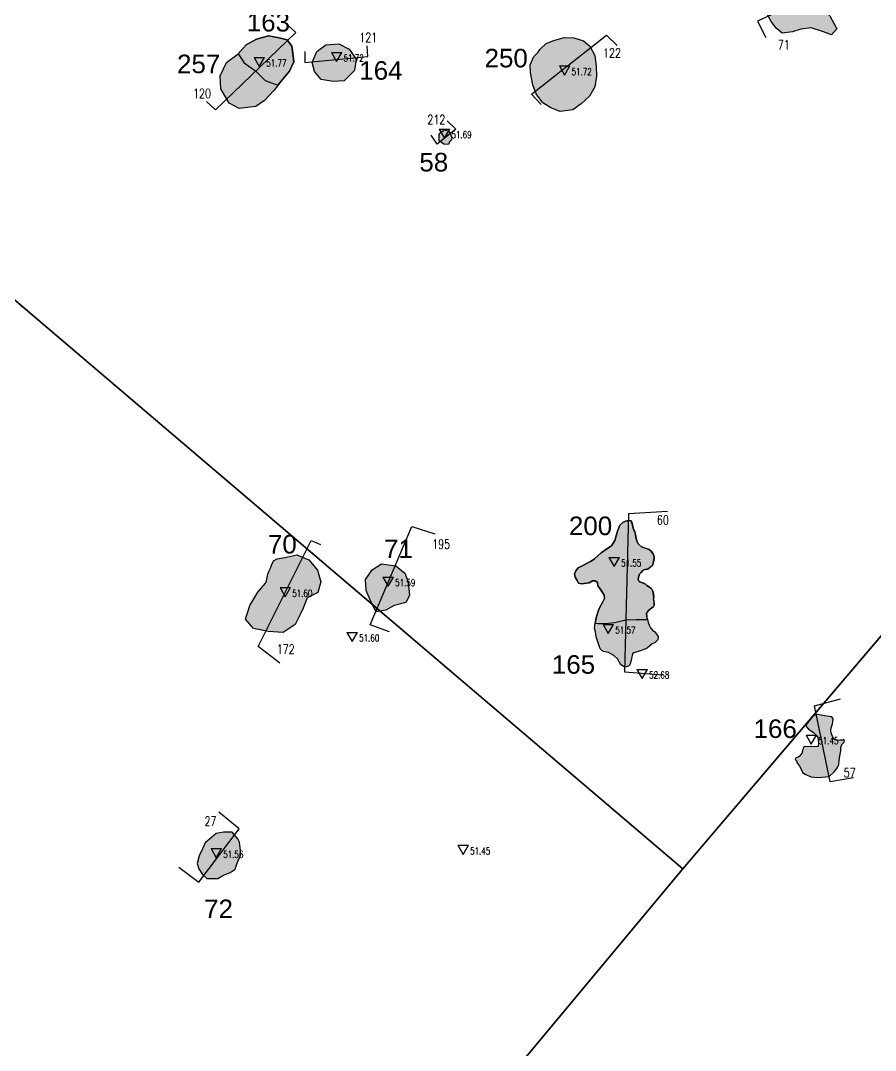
# Model space of a CAD drawing. Header units: millimetres. Extents: x 4462692 to 4462814, y 5793999 to 5794154.
# Drawn here: x 4462739.04 to 4462757.46, y 5794095.13 to 5794117.32 of the extents above; entities that cross this region are included whole.
import ezdxf

# ---------------------------------------------------------------- set-up
doc = ezdxf.new("R2010")
doc.units = ezdxf.units.MM
for name, color, linetype in [('00ProfilNr', 5, 'Continuous'), ('Befunde', 36, 'Continuous'), ('Befundnummern', 36, 'Continuous'), ('Flächengrenzen', 1, 'Continuous'), ('Gruben', 252, 'Continuous'), ('HÖHEN', 7, 'Continuous'), ('Pfosten', 254, 'Continuous'), ('Profile', 160, 'Continuous')]:
    doc.layers.add(name, color=color, linetype=linetype)
doc.styles.add('ROMANS', font='ROMANS.shx', dxfattribs={"width": 0.75})
doc.styles.get("Standard").update_dxf_attribs({"font": 'arial.ttf'})

# ---------------------------------------------------------------- blocks, each defined once
blk = doc.blocks.new('HP_FERTIG_OBERKANTE')
for p, q in [((-0.075, 0.13), (0.075, 0.13)), ((-0.075, 0.13), (0, 0)), ((0, 0), (0.075, 0.13))]:
    blk.add_line(p, q)
at = {"style": 'ROMANS', "width": 0.75}
blk.add_attdef('HÖHE', (0.1, 0), '', height=0.1, dxfattribs=at)

msp = doc.modelspace()

# ---------------------------------------------------------------- hatches: boundary and pattern name
at = {"layer": 'Gruben'}
h = msp.add_hatch(color=256, dxfattribs=at)
h.dxf.hatch_style = 1
h.paths.add_polyline_path([(4462744.899, 5794116.679), (4462744.927, 5794116.432), (4462744.833, 5794116.233), (4462744.651, 5794116.017), (4462744.496, 5794115.815), (4462744.297, 5794115.602), (4462744.109, 5794115.47), (4462743.75, 5794115.425), (4462743.531, 5794115.545), (4462743.356, 5794115.854), (4462743.34, 5794116.132), (4462743.477, 5794116.419), (4462743.728, 5794116.606), (4462743.901, 5794116.797), (4462744.125, 5794116.921), (4462744.382, 5794116.99), (4462744.611, 5794116.953), (4462744.78, 5794116.908), (4462744.88, 5794116.772)])
h.paths.add_polyline_path([(4462743.049, 5794118.631), (4462742.903, 5794118.449), (4462742.7, 5794118.335), (4462742.389, 5794118.243), (4462742.162, 5794118.339), (4462741.973, 5794118.481), (4462741.836, 5794118.708), (4462741.785, 5794118.929), (4462741.88, 5794119.262), (4462742.039, 5794119.433), (4462742.23, 5794119.566), (4462742.481, 5794119.65), (4462742.717, 5794119.661), (4462742.973, 5794119.551), (4462743.149, 5794119.357), (4462743.231, 5794119.128), (4462743.255, 5794118.868), (4462743.177, 5794118.715)])
h.paths.add_polyline_path([(4462742.338, 5794119.781), (4462742.176, 5794119.846), (4462741.984, 5794119.985), (4462741.841, 5794120.236), (4462741.856, 5794120.476), (4462741.942, 5794120.742), (4462742.184, 5794120.997), (4462742.359, 5794121.112), (4462742.573, 5794121.114), (4462742.833, 5794121.093), (4462743.065, 5794120.967), (4462743.203, 5794120.791), (4462743.243, 5794120.507), (4462743.205, 5794120.248), (4462743.092, 5794119.988), (4462742.916, 5794119.927), (4462742.682, 5794119.828), (4462742.487, 5794119.789)])
h.paths.add_polyline_path([(4462745.199, 5794120.099), (4462745.345, 5794120.268), (4462745.534, 5794120.346), (4462745.714, 5794120.359), (4462745.965, 5794120.364), (4462746.137, 5794120.204), (4462746.254, 5794119.931), (4462746.169, 5794119.702), (4462745.998, 5794119.491), (4462745.778, 5794119.434), (4462745.515, 5794119.488), (4462745.349, 5794119.583), (4462745.235, 5794119.793), (4462745.207, 5794119.973)])
h.paths.add_polyline_path([(4462748.768, 5794118.027), (4462748.62, 5794118.015), (4462748.472, 5794118.046), (4462748.344, 5794118.108), (4462748.22, 5794118.245), (4462748.189, 5794118.407), (4462748.168, 5794118.562), (4462748.297, 5794118.753), (4462748.388, 5794118.91), (4462748.523, 5794118.956), (4462748.666, 5794118.959), (4462748.872, 5794118.89), (4462749.008, 5794118.81), (4462749.119, 5794118.692), (4462749.12, 5794118.493), (4462749.127, 5794118.329)])
h = msp.add_hatch(color=256, dxfattribs=at)
h.dxf.hatch_style = 1
h.paths.add_polyline_path([(4462745.323, 5794116.42), (4462745.424, 5794116.657), (4462745.619, 5794116.802), (4462745.895, 5794116.818), (4462746.119, 5794116.709), (4462746.27, 5794116.49), (4462746.232, 5794116.243), (4462746.012, 5794116.021), (4462745.776, 5794116.007), (4462745.517, 5794116.053), (4462745.375, 5794116.221)])
h.paths.add_polyline_path([(4462750.23, 5794116.701), (4462750.365, 5794116.83), (4462750.526, 5794116.893), (4462750.751, 5794116.96), (4462750.96, 5794116.947), (4462751.171, 5794116.888), (4462751.301, 5794116.768), (4462751.41, 5794116.569), (4462751.438, 5794116.331), (4462751.446, 5794116.123), (4462751.413, 5794115.893), (4462751.297, 5794115.693), (4462751.116, 5794115.53), (4462750.937, 5794115.4), (4462750.667, 5794115.366), (4462750.461, 5794115.443), (4462750.289, 5794115.552), (4462750.147, 5794115.74), (4462750.073, 5794115.934), (4462750.028, 5794116.2), (4462750.021, 5794116.365), (4462750.098, 5794116.549), (4462750.193, 5794116.639)])
h.paths.add_polyline_path([(4462755.209, 5794117.305), (4462755.109, 5794117.486), (4462755.078, 5794117.689), (4462755.215, 5794117.899), (4462755.372, 5794117.999), (4462755.552, 5794118.152), (4462755.791, 5794118.169), (4462756.045, 5794118.1), (4462756.219, 5794117.83), (4462756.278, 5794117.618), (4462756.477, 5794117.427), (4462756.626, 5794117.143), (4462756.511, 5794117.016), (4462756.338, 5794117.081), (4462756.076, 5794117.165), (4462755.852, 5794117.137), (4462755.674, 5794117.078), (4462755.45, 5794117.051), (4462755.322, 5794117.16)])
h.paths.add_polyline_path([(4462759.377, 5794111.822), (4462759.335, 5794111.891), (4462759.281, 5794111.955), (4462759.22, 5794112.008), (4462759.19, 5794112.026), (4462759.145, 5794112.022), (4462759.122, 5794112.016), (4462759.087, 5794111.989), (4462759.044, 5794111.969), (4462759.001, 5794111.967), (4462758.939, 5794112.012), (4462758.913, 5794112.061), (4462758.89, 5794112.11), (4462758.851, 5794112.174), (4462758.827, 5794112.254), (4462758.827, 5794112.332), (4462758.826, 5794112.388), (4462758.826, 5794112.473), (4462758.83, 5794112.558), (4462758.835, 5794112.593), (4462758.856, 5794112.668), (4462758.883, 5794112.73), (4462758.93, 5794112.774), (4462758.963, 5794112.828), (4462758.977, 5794112.899), (4462758.998, 5794112.96), (4462759.032, 5794112.983), (4462759.087, 5794113.018), (4462759.176, 5794113.061), (4462759.308, 5794113.085), (4462759.37, 5794113.092), (4462759.445, 5794113.123), (4462759.533, 5794113.156), (4462759.573, 5794113.157), (4462759.683, 5794113.177), (4462759.747, 5794113.179), (4462759.772, 5794113.172), (4462759.823, 5794113.097), (4462759.862, 5794113.023), (4462759.929, 5794112.941), (4462759.957, 5794112.884), (4462759.991, 5794112.77), (4462759.995, 5794112.68), (4462759.994, 5794112.618), (4462759.995, 5794112.509), (4462759.999, 5794112.479), (4462760.008, 5794112.409), (4462760.01, 5794112.355), (4462760.008, 5794112.308), (4462760.009, 5794112.262), (4462759.987, 5794112.179), (4462759.942, 5794112.111), (4462759.926, 5794112.074), (4462759.891, 5794111.994), (4462759.814, 5794111.911), (4462759.762, 5794111.855), (4462759.704, 5794111.815), (4462759.651, 5794111.776), (4462759.601, 5794111.75), (4462759.543, 5794111.722), (4462759.417, 5794111.744)])
h.paths.add_polyline_path([(4462744.582, 5794115.928), (4462744.833, 5794116.233), (4462744.927, 5794116.432), (4462744.88, 5794116.772), (4462744.78, 5794116.908), (4462744.611, 5794116.953), (4462744.382, 5794116.99), (4462744.125, 5794116.921), (4462743.901, 5794116.797), (4462743.728, 5794116.606), (4462743.856, 5794116.408), (4462744.105, 5794116.234), (4462744.307, 5794116.031)])
h.paths.add_polyline_path([(4462743.869, 5794118.139), (4462743.659, 5794118.186), (4462743.457, 5794118.257), (4462743.38, 5794118.422), (4462743.367, 5794118.66), (4462743.444, 5794118.838), (4462743.631, 5794118.981), (4462743.809, 5794119.07), (4462744.018, 5794119.153), (4462744.227, 5794119.209), (4462744.473, 5794119.123), (4462744.71, 5794119.097), (4462744.857, 5794118.965), (4462744.763, 5794118.802), (4462744.546, 5794118.699), (4462744.411, 5794118.566), (4462744.286, 5794118.349), (4462744.153, 5794118.207), (4462743.961, 5794118.154)])
h = msp.add_hatch(color=256, dxfattribs=at)
h.dxf.hatch_style = 1
h.paths.add_polyline_path([(4462746.549, 5794104.893), (4462746.486, 5794105.04), (4462746.473, 5794105.28), (4462746.614, 5794105.491), (4462746.815, 5794105.618), (4462747.122, 5794105.577), (4462747.319, 5794105.415), (4462747.388, 5794105.227), (4462747.419, 5794104.937), (4462747.339, 5794104.784), (4462747.087, 5794104.72), (4462746.906, 5794104.622), (4462746.704, 5794104.584), (4462746.597, 5794104.778)])
h.paths.add_polyline_path([(4462745.08, 5794104.552), (4462744.956, 5794104.309), (4462744.699, 5794104.139), (4462744.37, 5794104.16), (4462744.055, 5794104.226), (4462743.883, 5794104.423), (4462743.978, 5794104.718), (4462743.977, 5794104.72), (4462744.148, 5794105.009), (4462744.316, 5794105.199), (4462744.339, 5794105.254), (4462744.354, 5794105.326), (4462744.363, 5794105.395), (4462744.398, 5794105.466), (4462744.426, 5794105.522), (4462744.444, 5794105.591), (4462744.488, 5794105.681), (4462744.567, 5794105.727), (4462744.733, 5794105.75), (4462744.988, 5794105.808), (4462745.251, 5794105.705), (4462745.434, 5794105.482), (4462745.505, 5794105.232), (4462745.445, 5794105.002), (4462745.216, 5794104.885), (4462745.13, 5794104.662)])
h.paths.add_polyline_path([(4462743.754, 5794099.618), (4462743.721, 5794099.695), (4462743.6, 5794099.835), (4462743.409, 5794099.837), (4462743.253, 5794099.807), (4462743.155, 5794099.719), (4462743.016, 5794099.604), (4462742.959, 5794099.477), (4462742.885, 5794099.326), (4462742.845, 5794099.163), (4462742.881, 5794099.045), (4462742.961, 5794098.92), (4462743.054, 5794098.836), (4462743.178, 5794098.836), (4462743.286, 5794098.837), (4462743.414, 5794098.907), (4462743.554, 5794098.963), (4462743.662, 5794099.04), (4462743.706, 5794099.166), (4462743.781, 5794099.361), (4462743.769, 5794099.505)])
edge = h.paths.add_edge_path()
edge.add_arc((4462736.716, 5794097.947), 0.7, 0, 360)
edge = h.paths.add_edge_path()
edge.add_arc((4462733.43, 5794099.898), 0.55, 0, 360)
edge = h.paths.add_edge_path()
edge.add_arc((4462732.4, 5794100.841), 0.6, 0, 360)
edge = h.paths.add_edge_path()
edge.add_arc((4462735.151, 5794106.223), 0.5, 0, 360)
edge = h.paths.add_edge_path()
edge.add_arc((4462735.841, 5794112.033), 0.7, 0, 360)
edge = h.paths.add_edge_path()
edge.add_arc((4462729.77, 5794100.297), 0.6, 0, 360)
edge = h.paths.add_edge_path()
edge.add_arc((4462728.102, 5794099.595), 0.75, 0, 360)
edge = h.paths.add_edge_path()
edge.add_arc((4462726.663, 5794098.39), 0.55, 0, 360)
h = msp.add_hatch(color=256, dxfattribs=at)
h.dxf.hatch_style = 1
h.paths.add_polyline_path([(4462756.461, 5794101.035), (4462756.57, 5794101.134), (4462756.605, 5794101.177), (4462756.64, 5794101.232), (4462756.671, 5794101.291), (4462756.679, 5794101.382), (4462756.69, 5794101.483), (4462756.71, 5794101.59), (4462756.712, 5794101.66), (4462756.734, 5794101.725), (4462756.791, 5794101.792), (4462756.78, 5794101.833), (4462756.738, 5794101.82), (4462756.69, 5794101.816), (4462756.638, 5794101.813), (4462756.579, 5794101.831), (4462756.537, 5794101.885), (4462756.511, 5794101.957), (4462756.5, 5794102.022), (4462756.502, 5794102.083), (4462756.535, 5794102.17), (4462756.54, 5794102.212), (4462756.544, 5794102.277), (4462756.518, 5794102.319), (4462756.413, 5794102.332), (4462756.325, 5794102.349), (4462756.212, 5794102.373), (4462756.161, 5794102.36), (4462756.089, 5794102.321), (4462756.052, 5794102.262), (4462755.984, 5794102.176), (4462755.96, 5794102.139), (4462755.973, 5794102.104), (4462756.015, 5794102.054), (4462756.072, 5794102.019), (4462756.12, 5794101.982), (4462756.183, 5794101.927), (4462756.214, 5794101.875), (4462756.229, 5794101.771), (4462756.227, 5794101.682), (4462756.135, 5794101.675), (4462756.065, 5794101.678), (4462755.997, 5794101.673), (4462755.947, 5794101.678), (4462755.923, 5794101.675), (4462755.906, 5794101.66), (4462755.899, 5794101.63), (4462755.886, 5794101.601), (4462755.879, 5794101.555), (4462755.858, 5794101.516), (4462755.816, 5794101.468), (4462755.735, 5794101.427), (4462755.729, 5794101.398), (4462755.764, 5794101.365), (4462755.768, 5794101.337), (4462755.823, 5794101.255), (4462755.855, 5794101.19), (4462755.888, 5794101.124), (4462755.941, 5794101.085), (4462756.067, 5794101.031), (4462756.216, 5794101.015), (4462756.306, 5794101.017)])
h.paths.add_polyline_path([(4462752.056, 5794103.391), (4462751.974, 5794103.441), (4462751.9, 5794103.568), (4462751.823, 5794103.64), (4462751.704, 5794103.708), (4462751.595, 5794103.728), (4462751.526, 5794103.787), (4462751.442, 5794104.045), (4462751.424, 5794104.154), (4462751.405, 5794104.232), (4462751.417, 5794104.338), (4462751.442, 5794104.453), (4462751.464, 5794104.528), (4462751.502, 5794104.656), (4462751.542, 5794104.718), (4462751.583, 5794104.796), (4462751.62, 5794104.868), (4462751.611, 5794104.942), (4462751.579, 5794104.996), (4462751.505, 5794105.105), (4462751.476, 5794105.14), (4462751.473, 5794105.218), (4462751.42, 5794105.252), (4462751.364, 5794105.252), (4462751.29, 5794105.208), (4462751.128, 5794105.187), (4462751.062, 5794105.202), (4462751.034, 5794105.255), (4462750.987, 5794105.333), (4462750.975, 5794105.401), (4462751.006, 5794105.464), (4462751.053, 5794105.532), (4462751.14, 5794105.576), (4462751.333, 5794105.672), (4462751.405, 5794105.726), (4462751.548, 5794105.854), (4462751.67, 5794105.942), (4462751.77, 5794106.004), (4462751.841, 5794106.12), (4462751.904, 5794106.322), (4462751.95, 5794106.45), (4462752.013, 5794106.509), (4462752.07, 5794106.539), (4462752.144, 5794106.551), (4462752.195, 5794106.545), (4462752.215, 5794106.499), (4462752.224, 5794106.457), (4462752.238, 5794106.382), (4462752.272, 5794106.305), (4462752.29, 5794106.251), (4462752.303, 5794106.163), (4462752.324, 5794106.09), (4462752.354, 5794106.043), (4462752.417, 5794105.986), (4462752.458, 5794105.969), (4462752.58, 5794105.926), (4462752.625, 5794105.887), (4462752.651, 5794105.852), (4462752.68, 5794105.803), (4462752.688, 5794105.737), (4462752.68, 5794105.684), (4462752.669, 5794105.647), (4462752.662, 5794105.593), (4462752.622, 5794105.55), (4462752.551, 5794105.502), (4462752.489, 5794105.494), (4462752.443, 5794105.47), (4462752.409, 5794105.431), (4462752.377, 5794105.393), (4462752.368, 5794105.367), (4462752.351, 5794105.328), (4462752.346, 5794105.279), (4462752.369, 5794105.237), (4462752.452, 5794105.203), (4462752.505, 5794105.178), (4462752.535, 5794105.149), (4462752.612, 5794105.1), (4462752.643, 5794105.069), (4462752.662, 5794105.026), (4462752.676, 5794104.966), (4462752.683, 5794104.899), (4462752.677, 5794104.865), (4462752.686, 5794104.811), (4462752.69, 5794104.768), (4462752.69, 5794104.731), (4462752.671, 5794104.685), (4462752.639, 5794104.671), (4462752.599, 5794104.631), (4462752.565, 5794104.613), (4462752.54, 5794104.573), (4462752.522, 5794104.538), (4462752.534, 5794104.487), (4462752.536, 5794104.462), (4462752.546, 5794104.415), (4462752.563, 5794104.355), (4462752.589, 5794104.28), (4462752.613, 5794104.235), (4462752.662, 5794104.182), (4462752.696, 5794104.157), (4462752.743, 5794104.1), (4462752.776, 5794104.05), (4462752.773, 5794103.983), (4462752.71, 5794103.92), (4462752.645, 5794103.893), (4462752.543, 5794103.802), (4462752.417, 5794103.747), (4462752.252, 5794103.702), (4462752.226, 5794103.676), (4462752.202, 5794103.575), (4462752.192, 5794103.532), (4462752.167, 5794103.443), (4462752.138, 5794103.409)])
at = {"layer": 'Pfosten'}
h = msp.add_hatch(color=256, dxfattribs=at)
h.dxf.hatch_style = 1
h.paths.add_polyline_path([(4462748.256, 5794114.65), (4462748.162, 5794114.662), (4462748.057, 5794114.733), (4462748.058, 5794114.864), (4462748.098, 5794114.923), (4462748.174, 5794114.969), (4462748.261, 5794114.937), (4462748.311, 5794114.859), (4462748.333, 5794114.797), (4462748.327, 5794114.75), (4462748.281, 5794114.71)])

# ---------------------------------------------------------------- linework, layer by layer
at = {"layer": 'Befunde'}
for points, elevation in [([(4462744.582, 5794115.928), (4462744.833, 5794116.233), (4462744.927, 5794116.432), (4462744.88, 5794116.772), (4462744.78, 5794116.908), (4462744.611, 5794116.953), (4462744.382, 5794116.99), (4462744.125, 5794116.921), (4462743.901, 5794116.797), (4462743.728, 5794116.606), (4462743.856, 5794116.408), (4462744.105, 5794116.234), (4462744.307, 5794116.031), (4462744.582, 5794115.928)], 51.921), ([(4462752.056, 5794103.391), (4462751.974, 5794103.441), (4462751.9, 5794103.568), (4462751.823, 5794103.64), (4462751.704, 5794103.708), (4462751.595, 5794103.728), (4462751.526, 5794103.787), (4462751.442, 5794104.045), (4462751.424, 5794104.154), (4462751.405, 5794104.232), (4462751.417, 5794104.338), (4462751.442, 5794104.453), (4462751.464, 5794104.528), (4462751.502, 5794104.656), (4462751.542, 5794104.718), (4462751.583, 5794104.796), (4462751.62, 5794104.868), (4462751.611, 5794104.942), (4462751.579, 5794104.996), (4462751.505, 5794105.105), (4462751.476, 5794105.14), (4462751.473, 5794105.218), (4462751.42, 5794105.252), (4462751.364, 5794105.252), (4462751.29, 5794105.208), (4462751.128, 5794105.187), (4462751.062, 5794105.202), (4462751.034, 5794105.255), (4462750.987, 5794105.333), (4462750.975, 5794105.401), (4462751.006, 5794105.464), (4462751.053, 5794105.532), (4462751.14, 5794105.576), (4462751.333, 5794105.672), (4462751.405, 5794105.726), (4462751.548, 5794105.854), (4462751.67, 5794105.942), (4462751.77, 5794106.004), (4462751.841, 5794106.12), (4462751.904, 5794106.322), (4462751.95, 5794106.45), (4462752.013, 5794106.509), (4462752.07, 5794106.539), (4462752.144, 5794106.551), (4462752.195, 5794106.545), (4462752.215, 5794106.499), (4462752.224, 5794106.457), (4462752.238, 5794106.382), (4462752.272, 5794106.305), (4462752.29, 5794106.251), (4462752.303, 5794106.163), (4462752.324, 5794106.09), (4462752.354, 5794106.043), (4462752.417, 5794105.986), (4462752.458, 5794105.969), (4462752.58, 5794105.926), (4462752.625, 5794105.887), (4462752.651, 5794105.852), (4462752.68, 5794105.803), (4462752.688, 5794105.737), (4462752.68, 5794105.684), (4462752.669, 5794105.647), (4462752.662, 5794105.593), (4462752.622, 5794105.55), (4462752.551, 5794105.502), (4462752.489, 5794105.494), (4462752.443, 5794105.47), (4462752.409, 5794105.431), (4462752.377, 5794105.393), (4462752.368, 5794105.367), (4462752.351, 5794105.328), (4462752.346, 5794105.279), (4462752.369, 5794105.237), (4462752.452, 5794105.203), (4462752.505, 5794105.178), (4462752.535, 5794105.149), (4462752.612, 5794105.1), (4462752.643, 5794105.069), (4462752.662, 5794105.026), (4462752.676, 5794104.966), (4462752.683, 5794104.899), (4462752.677, 5794104.865), (4462752.686, 5794104.811), (4462752.69, 5794104.768), (4462752.69, 5794104.731), (4462752.671, 5794104.685), (4462752.639, 5794104.671), (4462752.599, 5794104.631), (4462752.565, 5794104.613), (4462752.54, 5794104.573), (4462752.522, 5794104.538), (4462752.534, 5794104.487), (4462752.536, 5794104.462), (4462752.546, 5794104.415), (4462752.563, 5794104.355), (4462752.589, 5794104.28), (4462752.613, 5794104.235), (4462752.662, 5794104.182), (4462752.696, 5794104.157), (4462752.743, 5794104.1), (4462752.776, 5794104.05), (4462752.773, 5794103.983), (4462752.71, 5794103.92), (4462752.645, 5794103.893), (4462752.543, 5794103.802), (4462752.417, 5794103.747), (4462752.252, 5794103.702), (4462752.226, 5794103.676), (4462752.202, 5794103.575), (4462752.192, 5794103.532), (4462752.167, 5794103.443), (4462752.138, 5794103.409)], 51.594), ([(4462752.546, 5794104.415), (4462752.534, 5794104.487), (4462752.522, 5794104.538), (4462752.565, 5794104.613), (4462752.639, 5794104.671), (4462752.671, 5794104.685), (4462752.692, 5794104.737), (4462752.69, 5794104.793), (4462752.677, 5794104.865), (4462752.683, 5794104.899), (4462752.679, 5794104.935), (4462752.671, 5794104.986), (4462752.662, 5794105.026), (4462752.643, 5794105.069), (4462752.627, 5794105.086), (4462752.6, 5794105.108), (4462752.567, 5794105.129), (4462752.535, 5794105.149), (4462752.505, 5794105.178), (4462752.505, 5794105.178), (4462752.464, 5794105.197), (4462752.406, 5794105.222), (4462752.369, 5794105.237), (4462752.346, 5794105.279), (4462752.351, 5794105.328), (4462752.377, 5794105.393), (4462752.409, 5794105.431), (4462752.443, 5794105.47), (4462752.489, 5794105.494), (4462752.551, 5794105.502), (4462752.662, 5794105.593), (4462752.688, 5794105.737), (4462752.68, 5794105.803), (4462752.625, 5794105.887), (4462752.58, 5794105.926), (4462752.417, 5794105.986), (4462752.354, 5794106.043), (4462752.324, 5794106.09), (4462752.299, 5794106.187), (4462752.29, 5794106.251), (4462752.279, 5794106.285), (4462752.263, 5794106.326), (4462752.238, 5794106.382), (4462752.224, 5794106.457), (4462752.205, 5794106.521), (4462752.195, 5794106.545), (4462752.144, 5794106.551), (4462752.07, 5794106.539), (4462752.013, 5794106.509), (4462751.95, 5794106.45), (4462751.904, 5794106.322), (4462751.841, 5794106.12), (4462751.77, 5794106.004), (4462751.67, 5794105.942), (4462751.548, 5794105.854), (4462751.405, 5794105.726), (4462751.333, 5794105.672), (4462751.053, 5794105.532), (4462751.006, 5794105.464), (4462750.975, 5794105.401), (4462750.987, 5794105.333), (4462751.034, 5794105.255), (4462751.062, 5794105.202), (4462751.128, 5794105.187), (4462751.29, 5794105.208), (4462751.364, 5794105.252), (4462751.42, 5794105.252), (4462751.473, 5794105.218), (4462751.476, 5794105.14), (4462751.505, 5794105.105), (4462751.524, 5794105.076), (4462751.564, 5794105.018), (4462751.611, 5794104.942), (4462751.62, 5794104.868), (4462751.583, 5794104.796), (4462751.557, 5794104.747), (4462751.542, 5794104.718), (4462751.502, 5794104.656), (4462751.479, 5794104.579), (4462751.442, 5794104.453), (4462751.417, 5794104.338), (4462751.479, 5794104.329), (4462751.479, 5794104.329), (4462751.65, 5794104.334), (4462751.841, 5794104.354), (4462752.08, 5794104.411), (4462752.08, 5794104.411), (4462752.312, 5794104.419), (4462752.426, 5794104.415), (4462752.546, 5794104.415)], 51.594), ([(4462756.461, 5794101.035), (4462756.57, 5794101.134), (4462756.605, 5794101.177), (4462756.64, 5794101.232), (4462756.671, 5794101.291), (4462756.679, 5794101.382), (4462756.69, 5794101.483), (4462756.71, 5794101.59), (4462756.712, 5794101.66), (4462756.734, 5794101.725), (4462756.791, 5794101.792), (4462756.78, 5794101.833), (4462756.738, 5794101.82), (4462756.69, 5794101.816), (4462756.638, 5794101.813), (4462756.579, 5794101.831), (4462756.537, 5794101.885), (4462756.511, 5794101.957), (4462756.5, 5794102.022), (4462756.502, 5794102.083), (4462756.535, 5794102.17), (4462756.54, 5794102.212), (4462756.544, 5794102.277), (4462756.518, 5794102.319), (4462756.413, 5794102.332), (4462756.325, 5794102.349), (4462756.212, 5794102.373), (4462756.161, 5794102.36), (4462756.089, 5794102.321), (4462756.052, 5794102.262), (4462755.984, 5794102.176), (4462755.96, 5794102.139), (4462755.973, 5794102.104), (4462756.015, 5794102.054), (4462756.072, 5794102.019), (4462756.12, 5794101.982), (4462756.183, 5794101.927), (4462756.214, 5794101.875), (4462756.229, 5794101.771), (4462756.227, 5794101.682), (4462756.135, 5794101.675), (4462756.065, 5794101.678), (4462755.997, 5794101.673), (4462755.947, 5794101.678), (4462755.923, 5794101.675), (4462755.906, 5794101.66), (4462755.899, 5794101.63), (4462755.886, 5794101.601), (4462755.879, 5794101.555), (4462755.858, 5794101.516), (4462755.816, 5794101.468), (4462755.735, 5794101.427), (4462755.729, 5794101.398), (4462755.764, 5794101.365), (4462755.768, 5794101.337), (4462755.823, 5794101.255), (4462755.855, 5794101.19), (4462755.888, 5794101.124), (4462755.941, 5794101.085), (4462756.067, 5794101.031), (4462756.216, 5794101.015), (4462756.306, 5794101.017)], 0.14)]:
    msp.add_lwpolyline(points, close=True, dxfattribs=dict(at, elevation=elevation))
at = {"layer": 'Befunde', "elevation": 51.921}
msp.add_lwpolyline([(4462743.728, 5794116.606), (4462743.856, 5794116.408), (4462744.105, 5794116.234), (4462744.307, 5794116.031), (4462744.582, 5794115.928)], dxfattribs=at)
at = {"layer": 'Befunde'}
for points in [[(4462755.209, 5794117.305, 51.744), (4462755.109, 5794117.486, 51.754), (4462755.078, 5794117.689, 51.743), (4462755.215, 5794117.899, 51.755), (4462755.372, 5794117.999, 51.764), (4462755.552, 5794118.152, 51.767), (4462755.791, 5794118.169, 51.763), (4462756.045, 5794118.1, 51.759), (4462756.219, 5794117.83, 51.736), (4462756.278, 5794117.618, 51.739), (4462756.477, 5794117.427, 51.736), (4462756.626, 5794117.143, 51.729), (4462756.511, 5794117.016, 51.731), (4462756.338, 5794117.081, 51.743), (4462756.076, 5794117.165, 51.739), (4462755.852, 5794117.137, 51.74), (4462755.674, 5794117.078, 51.751), (4462755.45, 5794117.051, 51.755), (4462755.322, 5794117.16, 51.772)], [(4462744.899, 5794116.679, 51.894), (4462744.927, 5794116.432, 51.86), (4462744.833, 5794116.233, 51.871), (4462744.651, 5794116.017, 51.884), (4462744.496, 5794115.815, 51.877), (4462744.297, 5794115.602, 51.883), (4462744.109, 5794115.47, 51.882), (4462743.75, 5794115.425, 51.907), (4462743.531, 5794115.545, 51.883), (4462743.356, 5794115.854, 51.912), (4462743.34, 5794116.132, 51.936), (4462743.477, 5794116.419, 51.95), (4462743.728, 5794116.606, 51.921), (4462743.901, 5794116.797, 51.918), (4462744.125, 5794116.921, 51.945), (4462744.382, 5794116.99, 51.935), (4462744.611, 5794116.953, 51.913), (4462744.78, 5794116.908, 51.91), (4462744.88, 5794116.772, 51.897)], [(4462750.23, 5794116.701, 51.838), (4462750.365, 5794116.83, 51.855), (4462750.526, 5794116.893, 51.839), (4462750.751, 5794116.96, 51.822), (4462750.96, 5794116.947, 51.829), (4462751.171, 5794116.888, 51.831), (4462751.301, 5794116.768, 51.829), (4462751.41, 5794116.569, 51.823), (4462751.438, 5794116.331, 51.833), (4462751.446, 5794116.123, 51.832), (4462751.413, 5794115.893, 51.816), (4462751.297, 5794115.693, 51.83), (4462751.116, 5794115.53, 51.83), (4462750.937, 5794115.4, 51.811), (4462750.667, 5794115.366, 51.811), (4462750.461, 5794115.443, 51.805), (4462750.289, 5794115.552, 51.815), (4462750.147, 5794115.74, 51.843), (4462750.073, 5794115.934, 51.852), (4462750.028, 5794116.2, 51.845), (4462750.021, 5794116.365, 51.859), (4462750.098, 5794116.549, 51.84), (4462750.193, 5794116.639, 51.827)], [(4462745.323, 5794116.42, 51.864), (4462745.424, 5794116.657, 51.867), (4462745.619, 5794116.802, 51.879), (4462745.895, 5794116.818, 51.864), (4462746.119, 5794116.709, 51.846), (4462746.27, 5794116.49, 51.838), (4462746.232, 5794116.243, 51.853), (4462746.012, 5794116.021, 51.86), (4462745.776, 5794116.007, 51.869), (4462745.517, 5794116.053, 51.835), (4462745.375, 5794116.221, 51.855)], [(4462748.256, 5794114.65, 51.813), (4462748.162, 5794114.662, 51.815), (4462748.057, 5794114.733, 51.828), (4462748.058, 5794114.864, 51.84), (4462748.098, 5794114.923, 51.833), (4462748.174, 5794114.969, 51.82), (4462748.261, 5794114.937, 51.837), (4462748.311, 5794114.859, 51.828), (4462748.333, 5794114.797, 51.828), (4462748.327, 5794114.75, 51.828), (4462748.281, 5794114.71, 51.819)], [(4462745.08, 5794104.552, 51.736), (4462744.956, 5794104.309, 51.734), (4462744.699, 5794104.139, 51.73), (4462744.37, 5794104.16, 51.741), (4462744.055, 5794104.226, 51.719), (4462743.883, 5794104.423, 51.707), (4462743.978, 5794104.718, 51.734), (4462743.977, 5794104.72, 51.734), (4462744.148, 5794105.009, 51.719), (4462744.316, 5794105.199, 51.727), (4462744.339, 5794105.254, 51.728), (4462744.354, 5794105.326, 51.737), (4462744.363, 5794105.395, 51.734), (4462744.398, 5794105.466, 51.736), (4462744.426, 5794105.522, 51.745), (4462744.444, 5794105.591, 51.721), (4462744.488, 5794105.681, 51.745), (4462744.567, 5794105.727, 51.741), (4462744.733, 5794105.75, 51.739), (4462744.988, 5794105.808, 51.735), (4462745.251, 5794105.705, 51.749), (4462745.434, 5794105.482, 51.744), (4462745.505, 5794105.232, 51.74), (4462745.445, 5794105.002, 51.733), (4462745.216, 5794104.885, 51.739), (4462745.13, 5794104.662, 51.73)], [(4462746.549, 5794104.893, 51.719), (4462746.486, 5794105.04, 51.707), (4462746.473, 5794105.28, 51.73), (4462746.614, 5794105.491, 51.733), (4462746.815, 5794105.618, 51.737), (4462747.122, 5794105.577, 51.736), (4462747.319, 5794105.415, 51.736), (4462747.388, 5794105.227, 51.741), (4462747.419, 5794104.937, 51.732), (4462747.339, 5794104.784, 51.717), (4462747.087, 5794104.72, 51.727), (4462746.906, 5794104.622, 51.733), (4462746.704, 5794104.584, 51.714), (4462746.597, 5794104.778, 51.73)], [(4462743.754, 5794099.618, 51.694), (4462743.721, 5794099.695, 51.695), (4462743.6, 5794099.835, 51.695), (4462743.409, 5794099.837, 51.695), (4462743.253, 5794099.807, 51.715), (4462743.155, 5794099.719, 51.715), (4462743.016, 5794099.604, 51.716), (4462742.959, 5794099.477, 51.716), (4462742.885, 5794099.326, 51.716), (4462742.845, 5794099.163, 51.717), (4462742.881, 5794099.045, 51.717), (4462742.961, 5794098.92, 51.716), (4462743.054, 5794098.836, 51.705), (4462743.178, 5794098.836, 51.704), (4462743.286, 5794098.837, 51.703), (4462743.414, 5794098.907, 51.703), (4462743.554, 5794098.963, 51.672), (4462743.662, 5794099.04, 51.673), (4462743.706, 5794099.166, 51.673), (4462743.781, 5794099.361, 51.681), (4462743.769, 5794099.505, 51.681)]]:
    msp.add_polyline3d(points, close=True, dxfattribs=at)
at = {"layer": 'Flächengrenzen', "elevation": 52.354}
msp.add_lwpolyline([(4462727.191, 5794121.278), (4462753.306, 5794099.047), (4462781.379, 5794132.022), (4462755.232, 5794154.292), (4462727.191, 5794121.278)], close=True, dxfattribs=at)
at = {"layer": 'Flächengrenzen'}
for points in [[(4462747.948, 5794092.615, 53.375), (4462749.364, 5794091.78, 53.381), (4462752.796, 5794088.728, 53.411), (4462749.992, 5794085.595, 53.476), (4462756.018, 5794079.136, 53.547), (4462761.4, 5794074.807, 53.588), (4462766.782, 5794070.477, 53.629), (4462774.514, 5794059.838, 53.758), (4462774.514, 5794059.838, 53.758), (4462778.509, 5794061.892, 53.704), (4462787.687, 5794073.146, 53.477), (4462798.891, 5794085.742, 53.218), (4462813.657, 5794102.115, 52.88), (4462781.384, 5794132.022, 52.572), (4462753.311, 5794099.048, 53.244), (4462747.948, 5794092.615, 53.375)], [(4462727.191, 5794121.278, 53.027), (4462720.411, 5794113.296, 53.189), (4462711.658, 5794098.849, 53.465), (4462734.93, 5794078.872, 53.662), (4462739.869, 5794087.842, 53.493), (4462744.414, 5794094.7, 53.36), (4462747.948, 5794092.615, 53.375), (4462753.311, 5794099.048, 53.244), (4462727.191, 5794121.278, 53.027)]]:
    msp.add_polyline3d(points, close=True, dxfattribs=at)
at = {"layer": 'Profile'}
for points, elevation in [([(4462750.258, 5794115.513), (4462750.046, 5794115.737), (4462751.665, 5794117.01), (4462751.893, 5794116.786)], 51.86), ([(4462745.165, 5794116.659), (4462745.165, 5794116.421), (4462746.519, 5794116.551), (4462746.506, 5794116.778)], 51.86), ([(4462748.232, 5794115.162), (4462748.418, 5794114.983), (4462748.014, 5794114.66), (4462747.884, 5794114.85)], 0.14), ([(4462746.99, 5794104.15), (4462746.573, 5794104.303), (4462747.472, 5794106.42), (4462747.968, 5794106.266)], 0.14)]:
    msp.add_lwpolyline(points, dxfattribs=dict(at, elevation=elevation))
for points in [[(4462756.489, 5794117.72, 51.737), (4462756.35, 5794117.983, 51.724), (4462754.914, 5794117.311, 51.802), (4462755.095, 5794116.957, 51.79)], [(4462744.725, 5794117.284, 0.14), (4462744.969, 5794117.068, 0.14), (4462743.24, 5794115.4, 0.14), (4462743.044, 5794115.578, 0.14)], [(4462752.981, 5794106.746, 51.76), (4462752.137, 5794106.693, 51.717), (4462752.054, 5794103.291, 51.694), (4462752.878, 5794103.222, 51.714)], [(4462744.625, 5794103.48, 0.14), (4462744.158, 5794103.835, 51.74), (4462745.301, 5794106.117, 51.74), (4462745.499, 5794106.035, 0.14)], [(4462756.987, 5794101.003, 51.593), (4462756.483, 5794100.921, 51.565), (4462756.147, 5794102.56, 51.614), (4462756.703, 5794102.71, 51.576)], [(4462742.449, 5794099.079, 51.726), (4462742.883, 5794098.756, 51.725), (4462743.75, 5794099.907, 51.694), (4462743.312, 5794100.269, 51.713)]]:
    msp.add_polyline3d(points, dxfattribs=at)

# ---------------------------------------------------------------- block references
at = {"layer": 'HÖHEN', "xscale": 1.5, "yscale": 1.5, "zscale": 1.5}
for p, values in [((4462744.183, 5794116.331, 51.913), {'HÖHE': '51.77'}), ((4462745.849, 5794116.44, 51.856), {'HÖHE': '51.72'}), ((4462750.761, 5794116.149, 51.855), {'HÖHE': '51.72'}), ((4462748.173, 5794114.786, 51.828), {'HÖHE': '51.69'}), ((4462751.829, 5794105.561, 51.691), {'HÖHE': '51.55'}), ((4462746.96, 5794105.133, 51.732), {'HÖHE': '51.59'}), ((4462744.742, 5794104.909, 51.74), {'HÖHE': '51.60'}), ((4462751.702, 5794104.113, 51.709), {'HÖHE': '51.57'}), ((4462746.183, 5794103.944, 51.739), {'HÖHE': '51.60'}), ((4462752.433, 5794103.144, 52.818), {'HÖHE': '52.68'}), ((4462756.076, 5794101.73, 51.592), {'HÖHE': '51.45'}), ((4462743.255, 5794099.286, 51.705), {'HÖHE': '51.56'}), ((4462748.575, 5794099.357, 51.588), {'HÖHE': '51.45'})]:
    msp.add_blockref('HP_FERTIG_OBERKANTE', p, dxfattribs=at).add_auto_attribs(values)

# ---------------------------------------------------------------- texts
at = {"layer": '00ProfilNr', "style": 'ROMANS', "width": 0.75}
for s, p in [('121', (4462746.337, 5794116.86, 0.14)), ('122', (4462751.589, 5794116.523, 0.14)), ('71', (4462755.354, 5794116.699, 51.373)), ('120', (4462742.756, 5794115.65, 0.14)), ('212', (4462747.805, 5794115.089, 0.14)), ('60', (4462752.749, 5794106.461, 0.14)), ('195', (4462747.908, 5794105.94, 0.14)), ('172', (4462744.559, 5794103.679, 0.14)), ('57', (4462756.775, 5794101.018, 0.14)), ('27', (4462743.002, 5794099.972, 0.14))]:
    msp.add_text(s, height=0.2, dxfattribs=at).set_placement(p)
at = {"layer": 'Befundnummern'}
for s, p in [('163', (4462743.913, 5794117.087, 53.223)), ('250', (4462749.036, 5794116.313, 53.223)), ('257', (4462742.41, 5794116.188, 53.223)), ('164', (4462746.337, 5794116.047, 53.223)), ('58', (4462747.631, 5794114.071, 53.223)), ('200', (4462750.854, 5794106.235, 0.14)), ('70', (4462744.369, 5794105.839, 0.14)), ('71', (4462746.871, 5794105.74, 0.14)), ('165', (4462750.486, 5794103.249, 0.14)), ('166', (4462754.832, 5794101.865, 0.14)), ('72', (4462742.994, 5794097.983, 0.14))]:
    msp.add_text(s, height=0.4, dxfattribs=at).set_placement(p)

doc.saveas('drawing.dxf')
